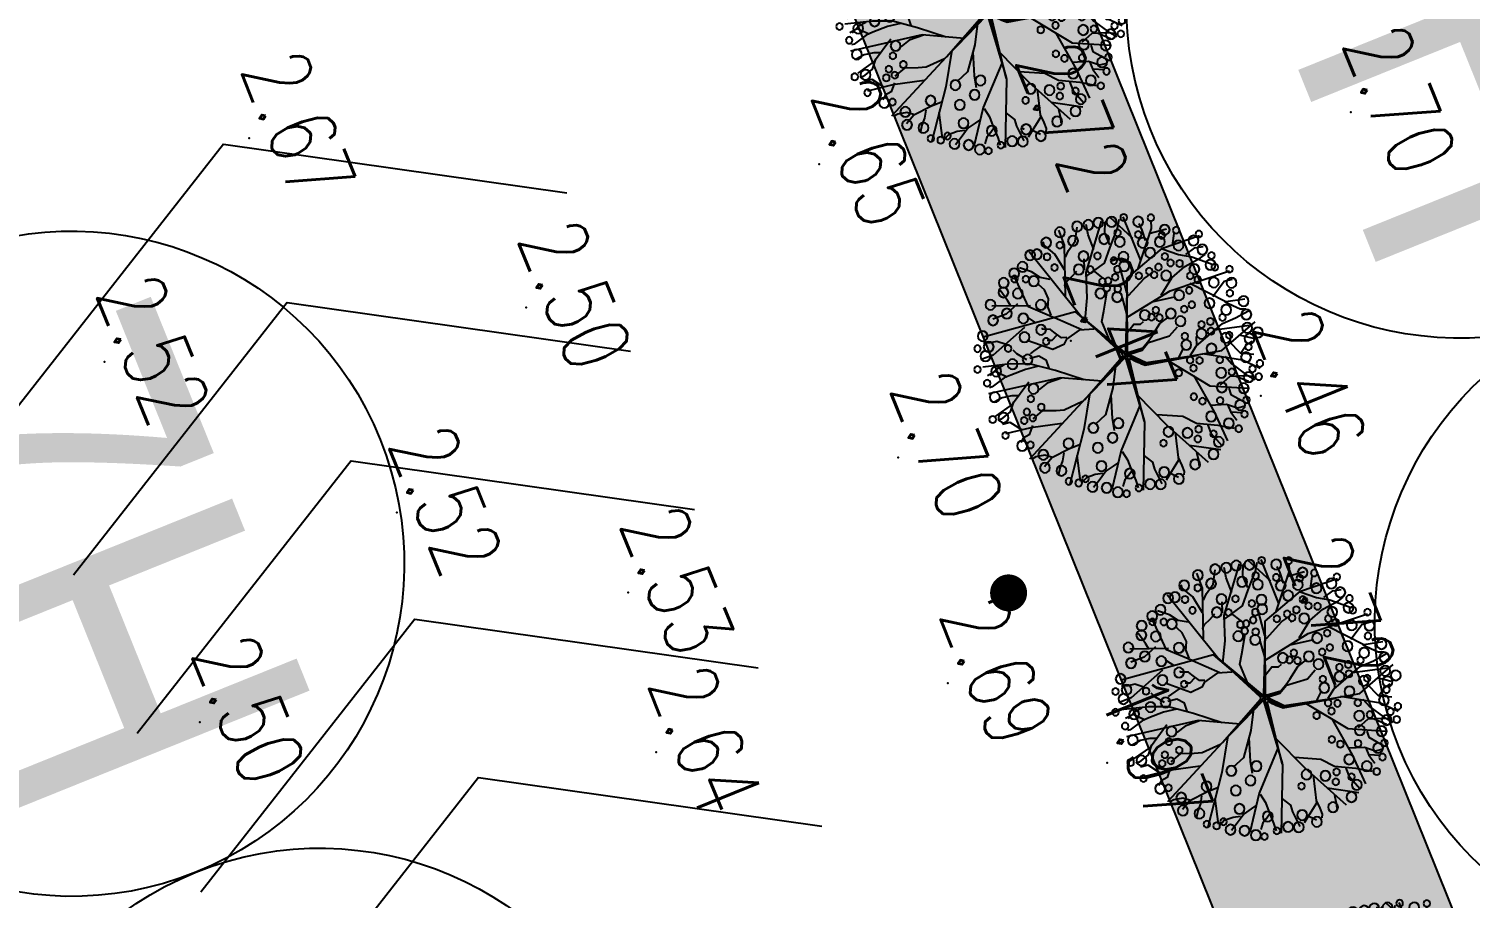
# Model space of a CAD drawing. Header units: millimetres. Extents: x 405522 to 410309, y 2303080 to 2310223.
# Drawn here: x 407023.79 to 407062.78, y 2306485.27 to 2306508.8 of the extents above; entities that cross this region are included whole.
import ezdxf
from ezdxf.enums import TextEntityAlignment as Align
from ezdxf.xclip import XClip

# ---------------------------------------------------------------- set-up
doc = ezdxf.new("R2010")
doc.units = ezdxf.units.MM
doc.header["$LTSCALE"] = 10
doc.header["$MEASUREMENT"] = 0
doc.header["$XCLIPFRAME"] = 0
doc.layers.get('0').update_dxf_attribs({"linetype": 'CONTINUOUS'})
doc.layers.get('Defpoints').update_dxf_attribs({"linetype": 'CONTINUOUS'})
for name, color, linetype in [('caodo', 7, 'CONTINUOUS'), ('Cay', 86, 'CONTINUOUS'), ('CAYCO', 86, 'CONTINUOUS'), ('co', 84, 'CONTINUOUS'), ('DIM', 4, 'CONTINUOUS'), ('Line', 136, 'CONTINUOUS'), ('Other', 9, 'CONTINUOUS'), ('piping', 1, 'CONTINUOUS')]:
    doc.layers.add(name, color=color, linetype=linetype)
doc.styles.add('1', font='VHAVAN_2.TTF')
doc.styles.add('Dien', font='simplex.shx', dxfattribs={"width": 0.75})
doc.styles.add('txt', font='romans.shx', dxfattribs={"height": 0.2})
doc.dimstyles.new('D6.7', dxfattribs={"dimscale": 6.7, "dimtxt": 1.5, "dimasz": 2, "dimexe": 1.5, "dimexo": 0.5, "dimgap": 1, "dimtad": 1, "dimdec": 0, "dimdsep": 46, "dimtxsty": 'Dien', "dimcen": 1, "dimclrd": 256, "dimclre": 256, "dimclrt": 7, "dimaunit": 1, "dimadec": 3, "dimazin": 0, "dimtfac": 1, "dimtdec": 0, "dimtmove": 1, "dimatfit": 0, "dimfxl": 1, "dimtolj": 1, "dimtzin": 0, "dimlwe": -1, "dimarcsym": 0})
pattern_1 = [(21.91894370438083, (407717.7514153625, 2306586.616748105), (0.3920329744667653, 0.91995116522732), [0.1874999999999999, -1.226713563]), (336.9189437043809, (407717.7514153625, 2306586.616748105), (0.3920329745701908, 0.9199511654700196), [0.1874999999999999, -0.8124999999999997]), (66.91894370438082, (407717.7514153625, 2306586.616748105), (-0.9199511654700196, 0.3920329745701908), [0.1874999999999999, -0.8124999999999997])]

# ---------------------------------------------------------------- blocks, each defined once
blk = doc.blocks.new('*D26')
at = {"layer": 'Defpoints', "color": 0, "linetype": 'Continuous'}
for p in [(406742.6619138751, 2306987.542138263), (407088.9799926709, 2306054.36399705), (407050.0361064873, 2306039.911268014)]:
    blk.add_point(p, dxfattribs=at)
at = {"layer": 'DIM'}
for p, q in [((406739.5212196925, 2306986.376574), (406694.2959683287, 2306969.592725042)), ((407085.8392984883, 2306053.198432786), (407040.6140239395, 2306036.414575225))]:
    blk.add_line(p, q, dxfattribs=at)
at = {"layer": 'DIM', "linetype": 'Continuous', "lineweight": -2}
blk.add_line((406708.380307929, 2306960.526641102), (407045.3738494347, 2306052.474044744), dxfattribs=at)
at = {"layer": 'DIM', "linetype": 'Continuous'}
for points in [[(406710.4741040507, 2306961.303683944), (406706.2865118071, 2306959.74959826), (406703.7180508765, 2306973.089417832)], [(407047.4676455563, 2306053.251087586), (407043.2800533128, 2306051.697001902), (407050.0361064873, 2306039.911268014)]]:
    blk.add_solid(points, dxfattribs=at)
at = {"layer": 'DIM', "color": 7, "linetype": 'Continuous', "insert": (406887.8695083207, 2306510.579817844), "char_height": 10.05, "attachment_point": 5, "rotation": 290.3607342621674, "style": 'Dien'}
blk.add_mtext('\\A1;995', dxfattribs=at)
blk = doc.blocks.new('43')
at = {"layer": 'CAYCO', "color": 98}
for points in [[(-0.6724334561731666, 4.447537088533863), (-0.5196174655575305, 5.237299990141764), (-0.6950229774229228, 5.570834929356351)], [(1.160885003046133, 1.159845960559323), (0.7476918237516657, 3.26848663110286), (-0.3502576558385044, 5.712421581381932)], [(-0.05448034917935729, -0.04004506464116275), (2.399344519712031, 2.264940679538995), (2.316983023541979, 4.253332513850182), (1.639737725257874, 5.795530602568761)], [(1.437384042539634, 4.804750376613811), (1.381260629976168, 5.292767494684085), (1.183440912980586, 5.589486030628905)], [(0.04039989388547838, -0.01693045091815293), (-0.8572124504717067, 0.3669312722049654), (-2.639918230241165, 3.146160501986742), (-2.699185398290865, 5.039755364879966)], [(-1.870732724200934, 2.023429486667737), (-1.757097802357748, 2.458735290681943), (-1.806966004194692, 3.951654555974528), (-2.010433222865686, 4.529198053525761), (-2.161860955995508, 5.150774521986023)], [(-1.19613087864127, 4.664866386679932), (-1.859962431248277, 4.94212259654887), (-2.028938816394657, 5.120445805601776)], [(0.4152577759232372, 4.103467588080093), (-1.209192508365959, 4.699786217650399), (-1.678589670453221, 5.388814887963235)], [(2.299035311909392, 4.230775630800053), (1.650408451096155, 4.574447042774409), (1.186743053840473, 4.931823378428817), (0.3243099970277399, 5.380185560556129), (0.2882557513657957, 5.528180053224787)], [(0.8779816064052284, 2.849846046650782), (1.112463441560976, 3.690859459107742), (1.087528720963746, 4.437318940414116), (0.9072574934689328, 5.177291403990239), (0.879195949761197, 5.421299294801429)], [(2.10199721949175, 4.653107398422435), (2.4446417898871, 5.050137332407758)], [(3.171806268859655, 4.255265205865726), (2.813783090328798, 4.951933946227655)], [(-3.273022195324302, 3.657206712290645), (-3.181801640777849, 4.055696781491861), (-3.231495926622301, 4.388502169633284)], [(-2.641337516251951, 4.156008847756311), (-3.164253150811419, 4.498950709123164)], [(-1.765264418907464, 3.522835770156235), (-2.578959053731523, 4.672894546063617), (-2.63021675136406, 4.754474138608202)], [(-0.1303663500584662, 4.338194663869217), (-0.6554501198697835, 4.138625136809424)], [(2.355659283464774, 2.856835127342492), (3.265791605226696, 4.48448015190661), (3.536420732969418, 4.713473778218031)], [(-2.170521068270318, 2.457131831673905), (-3.537530574249104, 3.530022224644199), (-4.317168510984629, 3.84220225433819)], [(-2.548378232866526, 3.645610468927771), (-3.243397076847032, 3.664423948852345), (-3.684648269787431, 4.058616686612368)], [(2.557150486623868, 3.217174108838663), (4.460633671376854, 3.930459222057834)], [(3.058951894403435, 3.94557166355662), (3.481697332113981, 4.142627346329391), (3.770739005412906, 4.244398513343185)], [(3.654325251933187, 0.9864126958418638), (3.534867673646659, 1.992045428371057), (3.879075656295754, 2.640301157720387), (4.253691620309837, 3.421387657523155), (4.492255980730988, 3.730351347709075)], [(-2.914218632271513, 3.086150901159272), (-3.350604111212306, 3.073906113859266), (-4.074466448044404, 3.21111558820121), (-4.517280890606344, 3.354081862838939)], [(-3.862224903190508, 2.855198720470071), (-4.39313307730481, 3.102126516401768)], [(-3.681953839026392, 2.115226925350726), (-3.69324851850979, 2.676875511649996), (-4.133716685231775, 3.196681114612147), (-4.332319428445771, 3.367786785122007)], [(0.9219843805767596, 2.373447459889576), (0.4287625681608915, 3.220551430946216)], [(1.814030002453364, 1.802627196535468), (1.896216380293481, 2.789911438943818), (1.847678057732992, 3.136331296293065)], [(2.300514322938398, -0.2840683485846967), (2.940974567085505, 0.436360718915239), (3.773607350653037, 1.140894874697551), (4.954357967013493, 3.12174921692349)], [(3.485781259369105, 3.610577257350087), (4.830991777358577, 3.499317795038223)], [(3.960741336573847, 2.69155233562924), (4.479573043761775, 2.880660562543198), (4.80701399827376, 3.211276264628395), (4.822217451874167, 3.277691164752468)], [(-1.364393639960326, 1.157624162035063), (-3.406477490905672, 1.754338946426287), (-4.583725118311122, 2.873458203161135)], [(-1.763979013543576, 2.507235570577905), (-1.466696923598647, 2.758781804004684)], [(4.27471649099607, 2.046863719588146), (4.904837757814676, 2.294440060155466), (5.283536411006935, 2.543476168764755)], [(-4.832340268534608, 1.648726220009848), (-5.191275026649237, 1.998372072353959)], [(-4.028807198628783, 1.197970385896042), (-4.468194476794451, 1.735550033394247), (-4.903016543481499, 1.974531041458249), (-5.071211140952073, 2.278466814430431)], [(-4.03589292592369, 2.279844909673557), (-4.288097327575088, 2.155692114727572), (-4.664450781419873, 2.283494364935905), (-5.003968365956098, 2.388915353920311)], [(-1.634842166560702, 1.535609393380582), (-1.462924434687011, 2.007385730044916)], [(-0.2260088345501572, 1.030320268357173), (-0.6537412998732179, 1.920203841058537), (-0.5998437448870391, 2.434877473395318)], [(0.0189416102366522, 0.04208512348122895), (-0.2894573170924559, 0.7192684607580304), (-0.1587337260134518, 1.360131846740842), (0.01407705433666706, 1.975423483876511), (-0.03356711007654667, 2.465359640540555)], [(1.952594236121513, 1.84528846736066), (2.839480579947121, 2.303218219196424)], [(4.859402716159821, 0.9350811154581606), (4.979466601624154, 1.215175857767463), (5.078679857775569, 1.70967932487838), (5.466152836685069, 2.180342064471915)], [(-2.626703578047454, 1.526482180459425), (-4.357790561160073, 1.120889838784933), (-5.663028248818591, 0.7024861739482731)], [(-2.769262657500803, -0.7561058525461704), (-3.576744011719711, 0.008677978767082095), (-4.196527541149408, 0.2339540638495237), (-4.880427021766081, 0.8512332008685917), (-5.454600192606449, 1.275753986323252)], [(-4.505030509550124, 1.757931962609291), (-4.853322256822139, 1.641725653549656), (-5.282496821135283, 1.599881700472906)], [(0.6739000349771231, 0.6441547013819218), (0.75383913773112, 1.150275049265474), (0.5607788553461432, 1.354013879550621), (0.5534346741624177, 1.531346687814221)], [(0.8974602132802829, -0.1058573757763952), (1.768987538525835, 0.2176580464001745), (2.041554110590369, 0.5706558704841882), (2.564605112420395, 1.257983296643943)], [(1.282140382099897, 1.215501641156152), (1.913787070661783, 1.540333694545552)], [(3.628197276033461, 1.420628881081939), (3.104900712147355, 1.508090953575447)], [(3.631298903841525, -0.1972700408659875), (5.258848940371536, 1.254382008919492), (5.899921236559749, 1.510982476640493)], [(3.905430326121859, 1.165747617837042), (4.262168390792795, 1.467602698598057)], [(3.97784392349422, 0.07086336542852223), (4.057330971816555, 0.2688929005526006), (4.059239808935672, 0.5756399412639439), (4.08526417450048, 0.8882627075072378)], [(4.487133189220913, 0.5308332766871899), (5.264598262030631, 0.6888832366093993), (5.848327545681968, 0.6116016439627856), (5.989243625663221, 0.677286627702415)], [(-4.463070539408363, -0.6522827155422419), (-4.679687755764462, -0.6315332774538547), (-5.739969108835794, 0.2309727391693741)], [(-4.556895917281508, 0.5537844460923225), (-4.927600629627705, 0.400762036209926), (-5.645035079447553, 0.3827594800386578)], [(-0.006316312705166638, 0.003837934695184231), (-2.644367439090274, -1.373949806438759), (-4.764857206027955, -3.396883882116526)], [(-0.006316312705166638, 0.003837934695184231), (2.833127376041375, -0.3407977672759444), (4.728799819131382, -3.996311329538003)], [(-1.575078567489982, -0.8121827554423362), (-3.398406559834257, -0.7542652783449739), (-5.765420723473653, -0.5275325481779873)], [(-5.118817304493859, -0.6178450339939445), (-5.423062430578284, -0.786031101597473), (-5.608806919539347, -0.9253488900139928)], [(0.0113975468557328, -0.002600761130452156), (-0.4650603431509808, -6.08401388139464)], [(1.742068523773924, -0.2569009170401841), (2.152904605492949, -0.765830168267712), (2.241741636069492, -1.424853685544804), (2.155782769201323, -1.660741854226217), (2.313209882006049, -2.159757798071951), (3.340645574266091, -2.697593761375174)], [(2.560928295250051, -0.2998472226317972), (6.079667463200167, -0.05199327389709651)], [(4.60094202705659, -0.1939747966825962), (4.9468885747483, -0.4546068471390754), (5.38249226543121, -0.5679746232926846), (5.85415020189248, -0.8293368928134441)], [(-3.866304788389243, -0.709446009946987), (-4.847218702314422, -1.408492048503831), (-5.113774240482599, -2.377235135762021)], [(-4.463070539408363, -0.6522827155422419), (-4.679687755764462, -0.6315332774538547)], [(-1.993443085579202, -1.031976619968191), (-2.867238810984418, -2.934588305419311), (-3.823559788055718, -4.372639388078824)], [(-0.03571058122906834, -0.6516785977873951), (-0.6404377768049017, -1.37240967922844), (-1.288900788407773, -2.390176088782027), (-1.284234141930938, -2.998055863194168)], [(2.08909610460978, -0.6700299258809537), (3.257166500203311, -1.177477065939456)], [(3.271083291852847, -1.185328580904752), (4.364299783017486, -1.674963131779805), (5.764418943785131, -1.233444553334266)], [(3.446182967512868, -1.207217530580238), (3.959104036795907, -1.005689795361832)], [(3.753808495122939, -1.106750901089981), (4.03859125287272, -0.8076609487179667), (4.442676842445508, -0.6836941023357213), (4.755534936673939, -0.7095704691018909)], [(-4.753584614838473, -1.344112574821338), (-5.101876524975523, -1.460318215424195), (-5.361291677458212, -1.554872512351722), (-5.45816081087105, -1.672538590384647)], [(-0.808206677203998, -1.635723929619417), (-1.600872851675376, -2.287055640481412), (-2.033545178361237, -2.571585485246032)], [(-0.1313929375028238, -1.517264884430915), (1.207632031757385, -2.745254986686632), (2.777481929282658, -5.475917437113822)], [(2.283430183306336, -1.362868257332593), (2.426847601309419, -1.532117324182764), (2.829660431481898, -1.612649526214227), (3.016074121464044, -1.643806143663824), (3.255314753623679, -1.891805361723527), (3.297675114590675, -1.855961593100801)], [(2.654984803404659, -1.629680540645495), (2.623091961140744, -1.918208991643041), (2.760638350155205, -2.063364365138113)], [(4.341205455595627, -1.580166160129011), (5.4466660983162, -2.817197965458035)], [(-4.920823510969058, -2.074678115313873), (-5.370849030092359, -1.902112007606775)], [(-3.687684339936823, -2.370018254499882), (-4.145702398149297, -2.293466212926432), (-4.427533156936988, -2.424836545716971), (-5.101701208157465, -2.620432458817959)], [(-0.1905830723699182, -2.322914462303743), (-1.118202777230181, -3.512717809528112), (-2.43345611600671, -5.540326088434085)], [(0.4407311799004674, -2.054080777568743), (1.568226890871301, -2.688713624374941), (2.496338071650825, -3.277853364357725), (3.091362196952105, -3.916784211527556), (3.795330683933571, -4.87408530479297)], [(2.770468852017075, -2.418298727599904), (2.816153112100437, -2.815545683261007), (2.833126294659451, -2.990075689507648)], [(3.64973947359249, -1.905802524648607), (4.07149303983897, -2.0180023831781)], [(3.838698638486676, -2.405546461930498), (3.874871479230933, -4.20434435387142), (4.063110925722867, -4.674288962734863)], [(4.77495928038843, -1.938849106198177), (4.778261420782655, -2.596511758165434), (5.011353758396581, -3.166838018922135)], [(4.935943127027713, -2.2131863811519), (5.172945314203389, -2.155448185047135), (5.661370115820318, -2.099169758846983), (5.742252932512201, -2.173532114131376)], [(-2.92212041770108, -2.936046515358612), (-3.344084229902364, -3.00748896622099), (-3.714790344703943, -3.160511009395123), (-4.233622051891871, -3.349619236541912), (-4.545077929040417, -3.488206806126982)], [(-0.2011147970333695, -2.73418759345077), (0.07254511793144047, -3.563131744973361), (0.2820811355486512, -3.834505280712619), (0.6764400381362066, -4.275799449533224), (0.6984769129194319, -4.807799005648121)], [(1.155401638359763, -2.709665754577145), (1.410444684326649, -3.31112551339902), (1.449850175529718, -3.767243784852326)], [(1.82753287977539, -2.815445286687464), (2.149530655937269, -2.665351331466809), (2.50358974118717, -2.794042840600014), (2.695755698019639, -3.141297282418236)], [(-3.810876451432705, -3.152564221527427), (-3.871690262807533, -3.418223823187873), (-3.902878794004209, -3.676666855579242), (-4.059779951465316, -3.934379970654845)], [(-3.161467804107815, -3.37062307074666), (-3.126195345656015, -3.644230126868933), (-3.06929030851461, -4.006634012563154), (-3.168503563851118, -4.501137479906902), (-3.230100239394233, -4.892410614527762)], [(2.201650461298414, -3.098800604930148), (2.479571207077242, -3.595494060311466), (2.727085210382938, -4.225017984164879), (2.828818819369189, -4.513789733406156), (2.89137119683437, -5.157017911784351), (2.949839646462351, -5.268196001881734)], [(2.747762087499723, -3.27931350027211), (3.220201648306102, -3.415062537416816), (3.441999143455178, -3.423739543650299)], [(3.833556051249616, -3.485126893036067), (4.194706215057522, -3.679344711592421), (4.355689898715355, -3.953681318555027), (4.53187719755806, -4.161603693151847)], [(-3.055650429334491, -4.191444239811972), (-2.865041464334354, -4.458564278436825), (-2.712048917775974, -4.82891531731002), (-2.736027935286984, -5.116957149235532)], [(-1.479866851121187, -4.089753776555881), (-1.305242963833734, -4.548901946982369), (-1.080924952868372, -5.340854837559164), (-1.150514329550788, -5.828141370089725)], [(-0.2923763487488031, -4.014491117559373), (0.4822536809369922, -5.131273122271523), (1.020932269282639, -6.104691677726805)], [(1.98226099065505, -3.862037955550477), (1.761893945047632, -5.020374320680276), (1.874860608717427, -5.896658653160557)], [(3.245135129662231, -4.161522321170196), (3.331665286095813, -4.516708969837055), (3.299694968154654, -4.9007645661477)], [(-1.733021820196882, -4.485327874077484), (-2.639940589317121, -5.124903634889051)], [(-1.26997050549835, -4.822509003337473), (-1.486121900263242, -5.094656592933461), (-1.635810904786922, -5.381968571571633), (-1.799922976992093, -5.610082521568984)], [(1.798366319620982, -4.921605353010818), (1.581433137180284, -5.319365506060421), (1.607931269565597, -5.814599191769958), (1.673610633006319, -5.955376447876915)], [(1.837547388859093, -4.567148254951462), (2.050571959698573, -4.797452257014811), (2.262813342385925, -5.153368456056342), (2.356554412050173, -5.538154271198437)], [(2.770350369391963, -4.402611643308774), (3.2940476287622, -4.619940272299573), (3.380577785195783, -4.975126920966431)], [(-1.051299834041856, -5.333637600531802), (-0.7934480928815901, -5.490309099201113), (-0.5884174627717584, -5.816626801388338), (-0.537941551534459, -6.023818957619369)], [(0.5036317131016403, -5.017538046231493), (0.3091141369659454, -5.378482162719592), (0.3812224646098912, -5.674470480531454), (0.3059859110508114, -5.880933387670666)], [(0.6782554376404732, -5.476685549132526), (1.246781267924234, -5.620382042136043), (1.414977268665098, -5.924318180652335)]]:
    blk.add_lwpolyline(points, dxfattribs=at)
for points in [[(-2.608305806992576, -1.349720096448436), (-0.2450824787374586, -0.03956551826559007, 0.6397306744920996), (-0.2506863888120279, 0.03637737454846501, -0.02814866807049381), (-0.8719359856331721, 0.3102242460008711), (-2.096549907233566, 2.266709616640583)], [(-2.096549907233566, 2.266709616640583), (-0.8288466013036668, 0.3980304705910385), (-0.101318001979962, 0.1114200169686228, 1.16279032008003), (-0.08882375108078122, 0.1660030784551054), (-0.3077001394703984, 0.6409533640835434), (-0.241298608481884, 1.056556115159765)], [(-0.2264276624191552, 1.034372901776806), (-0.2700639264658093, 0.7288086412008852), (-0.0005383242387324572, 0.1677370690740645, 0.553589737595184), (0.09108058200217783, 0.1574530166108161), (1.955903258291073, 1.860962726874277), (0.1433253970462829, 0.09218468167819083, 0.6269387266753438), (0.1641315676970407, 0.02989211375825107), (2.606764882802963, -0.2957009566016495)], [(-0.190744477789849, -2.538846815470606), (-0.05126762774307281, -0.1469655202236027, 0.7825138911028889), (-0.1210250912699848, -0.1253053320106119), (-2.586922195507213, -1.331625839462504)], [(-0.1938193819951266, -2.621948557207361), (0.06718440586701035, -0.1567620649002492, -0.4633955931716063), (0.1556846898747608, -0.09654803853482008), (2.813290741061792, -0.3123806363437325)]]:
    blk.add_lwpolyline(points, format="xyb", dxfattribs=at)
for centre, radius in [((-0.7855348121374846, 5.431277593364939), 0.2154209902109817), ((-0.3002060856670141, 5.762411681003869), 0.1435183978680499), ((0.6618478149175644, 5.588409626157954), 0.1435183978680499), ((1.116197944735177, 5.479037944227457), 0.2154209902109817), ((1.655880038160831, 5.453736641677096), 0.2154209902109817), ((1.704661691328511, 5.816935466602445), 0.1435183978680499), ((-3.119730909820646, 4.811821119161323), 0.2154209902109817), ((-2.216261943336576, 4.975252036936581), 0.2154209902109817), ((-1.715895135654137, 5.276273531606421), 0.2154209902109817), ((-1.064975921763107, 5.080050329677761), 0.1435183978680499), ((-0.2566798296757042, 4.879450736101717), 0.2154209902109817), ((0.195620683953166, 5.351331149693578), 0.1435183978680499), ((0.3964474430540577, 5.289336060872301), 0.2154209902109817), ((1.939834240823984, 4.841370522743091), 0.2154209902109817), ((2.489495384739712, 5.216905987588689), 0.1435183978680499), ((2.835415854700841, 4.863137579523027), 0.2154209902109817), ((-3.073368091252632, 4.372375150443986), 0.2154209902109817), ((-2.666304330574349, 4.614841285394505), 0.2154209902109817), ((-1.484322243952192, 4.472900440683588), 0.2154209902109817), ((-0.7935741320252419, 4.139636516338214), 0.2154209902109817), ((0.2996288109570742, 4.453701741760597), 0.1435183978680499), ((0.635965414927341, 4.33145142160356), 0.1435183978680499), ((0.7304562132339925, 4.654216744704172), 0.2154209902109817), ((1.337343313731253, 4.356362205697224), 0.1435183978680499), ((2.595840786816552, 4.356345161097124), 0.2154209902109817), ((2.742620704928413, 4.610496538691223), 0.1435183978680499), ((3.859614310786128, 4.266051015350968), 0.2154209902109817), ((-4.157825957983732, 3.980346572119743), 0.1435183978680499), ((-4.107479470665567, 3.586524775018916), 0.1435183978680499), ((-3.559045093366876, 3.716687661595643), 0.2154209902109817), ((-3.301590623566881, 4.105274929432198), 0.1435183978680499), ((-2.359691500430927, 3.650627347175032), 0.2154209902109817), ((-2.373910554219037, 3.829732090700418), 0.1435183978680499), ((-1.616558434208855, 4.140023450367153), 0.1435183978680499), ((-1.390965979080647, 3.6334645121824), 0.1435183978680499), ((0.211726154666394, 3.870769491186365), 0.1435183978680499), ((1.345149194588885, 3.576909458031878), 0.2154209902109817), ((1.615628240164369, 4.085168729070574), 0.1435183978680499), ((1.841220695292577, 3.57860979042016), 0.1435183978680499), ((1.985453556058928, 4.087402392411605), 0.1435183978680499), ((2.532017676159739, 3.738435222301632), 0.2154209902109817), ((3.065381524153054, 3.790360510116443), 0.2154209902109817), ((3.456297127529979, 3.888749423436821), 0.1435183978680499), ((-4.539705965667963, 3.555507411714643), 0.1435183978680499), ((-4.263390775769949, 3.222674606367946), 0.2154209902109817), ((-2.282239514868706, 2.881481369724497), 0.2154209902109817), ((-1.711603604489937, 3.376686154631898), 0.1435183978680499), ((-1.518863179488108, 2.995680351974443), 0.2154209902109817), ((-1.224707068991847, 3.265591811854392), 0.1435183978680499), ((-0.320076767122373, 3.537024033954367), 0.1435183978680499), ((-0.2404255935689434, 3.167280142195523), 0.1435183978680499), ((0.350988854886964, 3.415387268876657), 0.2154209902109817), ((1.720049400697462, 3.214994829846546), 0.1435183978680499), ((1.981698321178555, 3.171263948781416), 0.1435183978680499), ((3.762439372949302, 3.100096047157422), 0.2154209902109817), ((4.108807613374665, 3.288760404102504), 0.1435183978680499), ((4.630826293490827, 3.419197825249285), 0.2154209902109817), ((-4.469154471764341, 2.742652754765004), 0.2154209902109817), ((-3.605126103619114, 2.849118906771764), 0.1435183978680499), ((-3.330151178990491, 2.482767981709912), 0.2154209902109817), ((-2.876902245217934, 2.81203870754689), 0.1435183978680499), ((-1.115729623939842, 2.39881726144813), 0.1435183978680499), ((-0.5152501238044351, 2.702811968047172), 0.2154209902109817), ((0.008046439499594271, 2.615349895786494), 0.2154209902109817), ((2.130742243723944, 2.704771939665079), 0.1435183978680499), ((2.863248587120324, 2.522791531635448), 0.2154209902109817), ((3.176121938973665, 2.77231540507637), 0.2154209902109817), ((3.338543380377814, 2.360927030676976), 0.1435183978680499), ((4.308249669149518, 2.682145116617903), 0.2154209902109817), ((-3.805802300805226, 2.080294208833948), 0.2154209902109817), ((-2.376284650992602, 1.744246534537524), 0.1435183978680499), ((-2.309103599982336, 2.159136132802814), 0.1435183978680499), ((-2.018575418042019, 1.870195804862306), 0.1435183978680499), ((-1.430917921359651, 2.193141846684739), 0.2154209902109817), ((0.2070212644757703, 2.140760384267196), 0.1435183978680499), ((0.4614391876384616, 1.905287334462628), 0.1435183978680499), ((0.5567624650429934, 2.244750322308391), 0.1435183978680499), ((0.7208312575239688, 1.750087102875113), 0.2154209902109817), ((2.78198885335587, 1.919057854451239), 0.1435183978680499), ((2.964443071978167, 2.218741905409843), 0.1435183978680499), ((3.968220316572115, 1.978333939798176), 0.1435183978680499), ((5.155945313395932, 1.64835461624898), 0.2154209902109817), ((5.488862958154641, 2.195179273607209), 0.2154209902109817), ((-5.145905195968226, 1.2522767346818), 0.2154209902109817), ((-4.170309395296499, 1.636694764718413), 0.1435183978680499), ((-2.086692742072046, 1.14133110572584), 0.1435183978680499), ((2.095873626647517, 1.404407428577542), 0.2154209902109817), ((2.334906992036849, 1.656998559134081), 0.1435183978680499), ((2.679989965632558, 1.335208253702149), 0.1435183978680499), ((2.86749182920903, 1.595834208652377), 0.1435183978680499), ((3.013451062492095, 1.388404911849648), 0.1435183978680499), ((3.735628589522094, 1.360152705805376), 0.1435183978680499), ((4.360976335476153, 1.526335164438933), 0.2154209902109817), ((5.407483493094333, 1.103836775524542), 0.1435183978680499), ((-4.413072615396231, 0.8934411269146949), 0.2154209902109817), ((-3.676372776390053, 1.060337853617966), 0.1435183978680499), ((-3.285936471656896, 0.9257439812645316), 0.1435183978680499), ((2.701554644037969, 0.9787703247275203), 0.2154209902109817), ((4.080790236126631, 0.9986535357311368), 0.2154209902109817), ((-5.43852335982956, 0.3928507927339524), 0.2154209902109817), ((-5.030988679267466, 0.4597549894824624), 0.1435183978680499), ((2.328306436538696e-10, -1.396983861923218e-09), 0.06378724803568858), ((5.408898553345352, 0.3639990093652159), 0.1435183978680499), ((5.020922651980072, -0.7631477697286755), 0.2154209902109817), ((5.800340511952527, -0.702373712323606), 0.2154209902109817), ((-5.455692790681496, -1.008488765684888), 0.2154209902109817), ((-3.655323719023727, -0.8923054109327495), 0.2154209902109817), ((5.322409680578858, -0.958771318430081), 0.1435183978680499), ((5.093315851176158, -1.626933357445523), 0.2154209902109817), ((5.555369233246893, -2.051735877292231), 0.2154209902109817), ((5.84441281738691, -1.766372447134927), 0.2154209902109817), ((-4.804152429336682, -2.211092315847054), 0.2154209902109817), ((-1.931581329554319, -2.227770771598443), 0.2154209902109817), ((3.523625179193914, -2.690004726639017), 0.2154209902109817), ((4.152038042317145, -2.178666812367737), 0.2154209902109817), ((4.78332890290767, -2.562239895574749), 0.2154209902109817), ((-4.771571184275672, -3.002402859041467), 0.2154209902109817), ((4.97322042286396, -3.192638814682141), 0.2154209902109817), ((-2.100619621342048, -3.594458483159542), 0.2154209902109817), ((3.017899306025356, -3.852120399242267), 0.2154209902109817), ((-3.623498589266092, -4.483368769055232), 0.2154209902109817), ((0.8236577999778092, -4.198728268500417), 0.1435183978680499), ((1.394582812907174, -4.279969063354656), 0.1435183978680499), ((-2.723894918337464, -4.88923810957931), 0.1435183978680499), ((3.266842091456056, -4.579611895605922), 0.2154209902109817), ((-1.765517340158112, -5.411520462017506), 0.2154209902109817), ((-0.0521181826479733, -5.637212567729875), 0.1435183978680499)]:
    blk.add_circle(centre, radius, dxfattribs=at)
at = {"layer": 'CAYCO', "color": 50}
for centre, radius in [((3.618445214349777, 4.777280911803246), 0.1435183978680499), ((4.413745150901377, 3.92456643935293), 0.1435183978680499), ((4.990411475184374, 2.973754997830838), 0.2154209902109817), ((-4.919533894397318, 2.493080165004358), 0.1435183978680499), ((5.212524232687429, 2.593576147453859), 0.2154209902109817), ((-5.313788982457481, 2.014178956625983), 0.1435183978680499), ((-4.895375498686917, 2.137274113949388), 0.2154209902109817), ((-5.600480577675626, 1.408341964008287), 0.1435183978680499), ((5.805500391870737, 1.484178739832714), 0.2154209902109817), ((5.876968637341633, 0.7492746263742447), 0.2154209902109817), ((-5.669895454426296, -0.1292354559991509), 0.2154209902109817), ((-4.446638285997324, 0.1325041691306978), 0.1435183978680499), ((4.853788178763352, 0.2848400550428778), 0.1435183978680499), ((5.780091011198238, 0.1166567550972104), 0.2154209902109817), ((5.94754255854059, -0.1291450974531472), 0.2154209902109817), ((-4.730827149003744, -0.1836101512890309), 0.1435183978680499), ((-4.241322948480956, -0.3364131336566061), 0.2154209902109817), ((4.064986942568794, -1.232612006599084), 0.2154209902109817), ((5.654503542580642, -1.307647966081277), 0.1435183978680499), ((5.839747447520494, -1.158492361893877), 0.2154209902109817), ((-5.443651835434139, -1.940539841307327), 0.2154209902109817), ((-3.872190736699849, -1.386578856734559), 0.1435183978680499), ((3.279162085615098, -1.949957637581974), 0.2154209902109817), ((-5.087018150836229, -2.670410893158987), 0.2154209902109817), ((2.761298931902274, -2.126359249697998), 0.1435183978680499), ((-2.214173613348976, -2.833982998272404), 0.2154209902109817), ((-1.345949350856245, -3.159835371654481), 0.2154209902109817), ((2.725976281799376, -3.242572455201298), 0.2154209902109817), ((5.542951443465427, -2.821013490203768), 0.2154209902109817), ((-4.565371811855584, -3.469714856008068), 0.1435183978680499), ((-3.847984186024405, -3.339483506511897), 0.2154209902109817), ((1.631938175763935, -3.90317042847164), 0.2154209902109817), ((3.650980841484852, -3.535462389932945), 0.1435183978680499), ((-4.388994027744047, -4.02352352743037), 0.1435183978680499), ((-4.090276653296314, -4.25829839380458), 0.2154209902109817), ((-2.787594134919345, -4.012589633697644), 0.2154209902109817), ((-1.11705560493283, -4.393754363525659), 0.2154209902109817), ((4.06359699787572, -4.473865040577948), 0.2154209902109817), ((4.262857617810369, -4.102985494071618), 0.2154209902109817), ((4.776142966700718, -3.977939517702907), 0.2154209902109817), ((-3.181753851473331, -4.896753738401458), 0.2154209902109817), ((0.7357551426393911, -4.781660519307479), 0.1435183978680499), ((1.096843184437603, -4.795786433620378), 0.1435183978680499), ((4.532413883018307, -4.508837166940793), 0.1435183978680499), ((-2.656042813905515, -5.225113859632984), 0.1435183978680499), ((-2.318060834426433, -5.48625743878074), 0.1435183978680499), ((-0.7354013933800161, -5.518809525063261), 0.2154209902109817), ((0.8961442997679114, -5.12543921591714), 0.1435183978680499), ((1.591958601260558, -5.694750381400809), 0.2154209902109817), ((2.493015998741612, -5.377147890627384), 0.2154209902109817), ((3.163091036491096, -5.210458208341151), 0.1435183978680499), ((3.877539615612477, -5.114014938939363), 0.1435183978680499), ((-1.193683731253259, -5.845402702922001), 0.2154209902109817), ((0.162636244436726, -5.924728020094335), 0.2154209902109817), ((0.9712448708014563, -6.152497760718688), 0.1435183978680499), ((1.850194732192904, -6.093588010640815), 0.1435183978680499)]:
    blk.add_circle(centre, radius, dxfattribs=at)
blk = doc.blocks.new('kh_truc_thep')
at = {"color": 6}
blk.add_circle((0, -3), 3.000000000001425, dxfattribs=at)
at = {"color": 7, "style": '1', "width": 0.8}
blk.add_attdef('KH_TRUC', text='', height=3.000000000001425, dxfattribs=at).set_placement((0, -3), align=Align.MIDDLE)
blk = doc.blocks.new('20')
at = {"layer": 'caodo', "color": 8, "linetype": 'Continuous'}
for p in [(-548.0099999999511, -801.9499999997206, 0.3800000000000003), (-556.859999999986, -802.3999999999069, 0.4000000000000004), (-577.8099999999977, -802.6499999999069, 0.3500000000000001), (-562.3899999999558, -803.3599999998696, 0.3300000000000001), (-570.320000000007, -807.2299999999814, 0.1800000000000002), (-555.5799999999581, -808.1399999996647, 0.1500000000000004), (-581.7299999999814, -808.6999999997206, 0.2000000000000002), (-550.4400000000023, -809.6199999996461, 0.1400000000000001), (-560.25, -811.2900000000373, 0.3800000000000003), (-573.820000000007, -812.7799999997951, 0.2000000000000002), (-567.5599999999977, -814.9499999997206, 0.2100000000000004), (-549.6199999999953, -815.7299999999814, 0.4000000000000004), (-558.9099999999744, -817.3999999999069, 0.3700000000000001), (-579.1499999999651, -818.4499999997206, 0.1800000000000002), (-566.7999999999884, -819.2700000000186, 0.3200000000000003), (-554.5999999999767, -819.5499999998137, -0.3499999999999999)]:
    blk.add_point(p, dxfattribs=at)
at = {"layer": 'caodo', "color": 8, "linetype": 'Continuous', "style": 'txt', "width": 0.75}
for s, p in [('2.70', (-547.5099999999511, -801.9499999997206, 0.3800000000000003)), ('2.67', (-577.3099999999977, -802.6499999999069, 0.3500000000000001)), ('2.72', (-556.359999999986, -802.3999999999069, 0.4000000000000004)), ('2.65', (-561.8899999999558, -803.3599999998696, 0.3300000000000001)), ('2.50', (-569.820000000007, -807.2299999999814, 0.1800000000000002)), ('2.47', (-555.0799999999581, -808.1399999996647, 0.1500000000000004)), ('2.52', (-581.2299999999814, -808.6999999997206, 0.2000000000000002)), ('2.46', (-549.9400000000023, -809.6199999996461, 0.1400000000000001)), ('2.70', (-559.75, -811.2900000000373, 0.3800000000000003)), ('2.52', (-573.320000000007, -812.7799999997951, 0.2000000000000002)), ('2.53', (-567.0599999999977, -814.9499999997206, 0.2100000000000004)), ('2.72', (-549.1199999999953, -815.7299999999814, 0.4000000000000004)), ('2.69', (-558.4099999999744, -817.3999999999069, 0.3700000000000001)), ('2.50', (-578.6499999999651, -818.4499999997206, 0.1800000000000002)), ('2.64', (-566.2999999999884, -819.2700000000186, 0.3200000000000003)), ('1.97', (-554.0999999999767, -819.5499999998137, -0.3499999999999999))]:
    blk.add_text(s, height=1.8, rotation=292, dxfattribs=at).set_placement(p, align=Align.CENTER)

msp = doc.modelspace()

# ---------------------------------------------------------------- hatches: boundary and pattern name
at = {"layer": 'co', "linetype": 'Continuous'}
h = msp.add_hatch(dxfattribs=at)
h.set_pattern_fill('GRASS', color=86, scale=0.9999999999999998, angle=-9.651807925231505e-08, style=0)
h.set_pattern_definition(pattern_1)
h.paths.add_polyline_path([(406917.6333430362, 2306688.493953463), (406912.0339250224, 2306702.409646687), (406906.4676477322, 2306700.169879482), (406912.0670657465, 2306686.254186257)])
h.paths.add_polyline_path([(406935.6886664242, 2306643.622800658), (406930.0892484099, 2306657.538493881), (406924.5229711197, 2306655.298726676), (406930.1223891344, 2306641.383033452)])
h.paths.add_polyline_path([(406944.6790632181, 2306621.279835114), (406939.0796452038, 2306635.195528339), (406933.5133679141, 2306632.955761132), (406939.1127859279, 2306619.040067908)])
h.paths.add_polyline_path([(406962.7837190204, 2306576.286081218), (406957.1843010065, 2306590.201774443), (406951.6180237163, 2306587.962007237), (406957.2174417306, 2306574.046314013)])
h.paths.add_polyline_path([(406972.2063333485, 2306552.868967148), (406966.6069153342, 2306566.784660372), (406961.0406380449, 2306564.544893166), (406966.6400560582, 2306550.629199943)])
h.paths.add_polyline_path([(406980.1553520378, 2306525.077488695), (406981.6484616179, 2306521.366807547, 0.4142135622324934), (406983.5999727407, 2306520.535180026), (406984.9915420375, 2306521.095121816), (406974.4461005539, 2306547.302689859), (406968.8798232637, 2306545.062922654), (406970.1862250249, 2306541.816248429, -0.4142135623716824), (406966.8597149415, 2306534.010203934), (406949.6131087518, 2306527.070488045), (406952.8795044836, 2306518.952829954, 0.4142135623209342), (406954.8310156073, 2306518.121202433), (406976.25232979, 2306526.740743738, -0.4142135623630764)])
h.paths.add_polyline_path([(406996.6568671232, 2306492.104415131), (406986.11142564, 2306518.311983171), (406984.719856345, 2306517.75204138, 0.414213562400875), (406983.8882288238, 2306515.800530257), (406985.3813384035, 2306512.089849109, -0.4142135623711284), (406983.7180833616, 2306508.186826861), (406962.2967691803, 2306499.567285558, 0.4142135623978551), (406961.4651416586, 2306497.615774434), (406964.7315373909, 2306489.498116342), (406981.9781435788, 2306496.437832232, -0.4142135623648241), (406989.784188074, 2306493.111322146), (406991.0905898339, 2306489.864647925)])
h.paths.add_polyline_path([(407008.4344387566, 2306462.834752931), (406998.8966343286, 2306486.538137841), (406993.3303570393, 2306484.298370636), (407002.8681614673, 2306460.594985726)])
h.paths.add_polyline_path([(407042.0124111943, 2306379.386658439), (407032.3252889439, 2306403.461128522), (407026.7590116551, 2306401.221361316), (407036.4461339046, 2306377.146891235)])
h = msp.add_hatch(dxfattribs=at)
h.set_pattern_fill('GRASS', color=86, scale=0.9999999999999998, angle=-9.651807925231505e-08, style=0)
h.set_pattern_definition(pattern_1)
h.paths.add_polyline_path([(406991.331450636, 2306553.558455923), (406958.5625221496, 2306634.995911557), (406952.9962448682, 2306632.756144355), (406985.7651733593, 2306551.318688721)])
h.paths.add_polyline_path([(407005.1982213221, 2306528.686956629, -0.3716739354121508), (407012.1533063664, 2306545.007876138), (407009.6503038136, 2306551.228346818), (407000.2573787374, 2306547.448807194, -0.4142135625519879), (406992.4513342389, 2306550.775317278), (406986.8850569622, 2306548.535550077), (406996.3107439484, 2306525.110799831)])
h.paths.add_polyline_path([(407012.0492972754, 2306502.070391023, -0.4142135606949501), (407015.3758073691, 2306509.876435487), (407024.768732483, 2306513.655975127), (407022.2657299297, 2306519.876445808, -0.3716739363526885), (407005.9448103899, 2306526.831530865), (406997.0573330167, 2306523.255374068), (407006.483020002, 2306499.830623824)])
h.paths.add_polyline_path([(407026.6077841115, 2306465.88958864), (407019.8884824942, 2306482.588420507), (407013.1691808774, 2306499.287252377), (407007.6029036054, 2306497.047485179), (407021.0415068403, 2306463.649821443)])
h.paths.add_polyline_path([(407061.1375284693, 2306380.076147236), (407054.4182268539, 2306396.774979106), (407047.6989252376, 2306413.473810975), (407042.1326479664, 2306411.234043777), (407055.5712511972, 2306377.836380038)])
h = msp.add_hatch(dxfattribs=at)
h.set_pattern_fill('GRASS', color=86, scale=0.9999999999999998, angle=-9.651807925231505e-08, style=0)
h.set_pattern_definition(pattern_1)
h.paths.add_polyline_path([(407100.7174037522, 2306389.534840019), (407039.9637181213, 2306540.520111213), (407031.076240729, 2306536.943954409, -0.3716739359181205), (407024.1211556917, 2306520.623034878), (407026.6241582455, 2306514.402564196), (407036.0170833668, 2306518.182103839, -0.414213562015007), (407043.8231278606, 2306514.855593764), (407044.9430114445, 2306512.072455181), (407044.9430114999, 2306512.072455203), (407051.6623131171, 2306495.373623335), (407058.3816147339, 2306478.674791466), (407062.207883716, 2306469.16573446), (407062.2078837435, 2306469.165734471), (407068.9271853612, 2306452.466902603), (407075.6464869771, 2306435.768070734), (407075.6464870055, 2306435.768070746), (407094.0312428609, 2306390.078211443, -0.4142135628720918), (407090.7047327808, 2306382.272166938), (407070.0634565683, 2306373.966498512, -0.4142135621142559), (407062.2574120755, 2306377.293008592), (407056.6911348104, 2306375.053241394), (407057.8110184115, 2306372.270102753, 0.4142135623996194), (407077.3261296511, 2306363.953827543), (407092.4011285509, 2306370.019728757, 0.4142135628645735)])
h = msp.add_hatch(dxfattribs=at)
h.set_pattern_fill('GRASS', color=86, scale=0.9999999999999998, angle=-9.154247039750842e-09, style=0)
h.set_pattern_definition([(21.91894380089891, (407717.7514152989, 2306586.61674795), (0.392032972917054, 0.9199511658877224), [0.1874999999999999, -1.226713562999999]), (336.9189438008989, (407717.7514152989, 2306586.61674795), (0.3920329730204795, 0.9199511661304223), [0.1875, -0.8124999999999999]), (66.91894380089893, (407717.7514152989, 2306586.61674795), (-0.9199511661304223, 0.3920329730204795), [0.1874999999999999, -0.8124999999999997])])
edge = h.paths.add_edge_path()
edge.add_line((407254.1170228908, 2306410.169202854), (407260.6047045343, 2306394.045993825))
edge.add_line((407260.6047045343, 2306394.045993825), (407285.4548879365, 2306404.045248837))
edge.add_line((407285.4548879365, 2306404.045248837), (407282.0616406134, 2306412.478158909))
edge.add_line((407282.0616406134, 2306412.478158909), (407277.9797039331, 2306410.835662958))
edge.add_line((407277.9797039331, 2306410.835662958), (407277.7893237203, 2306411.308796528))
edge.add_line((407277.7893237203, 2306411.308796528), (407273.8001583294, 2306409.703630031))
edge.add_line((407273.8001583294, 2306409.703630031), (407270.6200811035, 2306417.606769071))
edge.add_line((407270.6200811035, 2306417.606769071), (407284.0696774927, 2306425.47742779))
edge.add_line((407284.0696774927, 2306425.47742779), (407288.693920144, 2306427.33813765))
edge.add_line((407288.693920144, 2306427.33813765), (407292.7255011137, 2306417.318838529))
edge.add_line((407292.7255011137, 2306417.318838529), (407288.7363357256, 2306415.713672033))
edge.add_line((407288.7363357256, 2306415.713672033), (407288.9267159385, 2306415.240538464))
edge.add_line((407288.9267159385, 2306415.240538464), (407284.8447792606, 2306413.598042505))
edge.add_line((407284.8447792606, 2306413.598042505), (407287.6780847382, 2306406.556701861))
edge.add_line((407287.6780847382, 2306406.556701861), (407329.4904017044, 2306423.381206268))
edge.add_line((407329.4904017044, 2306423.381206268), (407321.277921924, 2306443.790889731))
edge.add_line((407321.277921924, 2306443.790889731), (407391.9696435035, 2306472.235933241))
edge.add_line((407391.9696435035, 2306472.235933241), (407400.1821232486, 2306451.826249867))
edge.add_line((407400.1821232486, 2306451.826249867), (407418.736380878, 2306459.292140589))
edge.add_line((407418.736380878, 2306459.292140589), (407415.6678998304, 2306466.917940378))
edge.add_line((407415.6678998304, 2306466.917940378), (407418.0892304467, 2306467.892239111))
edge.add_line((407418.0892304467, 2306467.892239111), (407416.6686293677, 2306471.42272188))
edge.add_arc((407416.2406032057, 2306476.504728728), 5.100000000270966, -50.976420963221415, 274.81430867917214, ccw=False)
edge.add_line((407419.4517680119, 2306472.542605485), (407420.8723690949, 2306469.012122715))
edge.add_line((407420.8723690949, 2306469.012122715), (407423.2936997163, 2306469.986421451))
edge.add_line((407423.2936997163, 2306469.986421451), (407424.0813511835, 2306468.028947273))
edge.add_line((407424.0813511835, 2306468.028947273), (407430.6679639445, 2306470.679278646))
edge.add_line((407430.6679639445, 2306470.679278646), (407427.4314589711, 2306478.72265207))
edge.add_line((407427.4314589711, 2306478.72265207), (407423.1548513077, 2306477.001824099))
edge.add_line((407423.1548513077, 2306477.001824099), (407420.4597060886, 2306483.699808384))
edge.add_line((407420.4597060886, 2306483.699808384), (407431.3322034824, 2306488.074700606))
edge.add_line((407431.3322034824, 2306488.074700606), (407434.505207047, 2306480.189141089))
edge.add_arc((407422.4449395959, 2306475.336312125), 12.99999999799835, -68.08105611815012, 21.91894389356969, ccw=False)
edge.add_line((407427.2977685576, 2306463.276044673), (407428.0443576286, 2306461.42061891))
edge.add_arc((407422.4449395933, 2306475.336312126), 15.00000000049874, 291.9189438879702, 381.9189438861541)
edge.add_line((407436.3606328095, 2306480.935730161), (407433.7342182117, 2306487.462904873))
edge.add_arc((407429.0956538063, 2306485.596432194), 5.000000000345068, 21.91894389110442, 111.6081401787035)
edge.add_line((407427.254370581, 2306490.245053074), (407425.7664817182, 2306489.655711661))
edge.add_line((407425.7664817182, 2306489.655711661), (407404.3746197062, 2306481.865124488))
edge.add_line((407404.3746197062, 2306481.865124488), (407387.1692075391, 2306476.129275814))
edge.add_line((407387.1692075391, 2306476.129275814), (407368.1393202968, 2306469.173936851))
edge.add_line((407368.1393202968, 2306469.173936851), (407354.3811752048, 2306464.324671585))
edge.add_line((407354.3811752048, 2306464.324671585), (407349.8883223158, 2306463.037029213))
edge.add_line((407349.8883223158, 2306463.037029213), (407338.1906022896, 2306456.846383967))
edge.add_line((407338.1906022896, 2306456.846383967), (407320.7539099596, 2306447.700914217))
edge.add_line((407320.7539099596, 2306447.700914217), (407305.9439592828, 2306440.590780963))
edge.add_line((407305.9439592828, 2306440.590780963), (407289.8833454648, 2306430.983138181))
edge.add_line((407289.8833454648, 2306430.983138181), (407259.7631739253, 2306413.513734311))
edge.add_line((407259.7631739253, 2306413.513734311), (407254.1170228908, 2306410.169202854))
h.paths.add_polyline_path([(407177.1105452421, 2306360.449485613), (407173.2358340801, 2306370.078931296), (407147.2762224373, 2306358.137330575), (407130.3317128211, 2306350.723753258), (407113.5068215086, 2306343.770464835), (407091.1422524607, 2306334.552587217), (407073.8310301324, 2306325.49473595), (407056.1712730328, 2306316.316248703), (407024.3960636385, 2306299.576530544), (407025.4169672449, 2306299.410790426)])

# ---------------------------------------------------------------- linework, layer by layer
at = {"layer": 'Line', "color": 7, "linetype": 'Continuous'}
for p, q in [((407029.0560961812, 2306505.679853814), (407023.2696716287, 2306498.295125934)), ((407029.0560961794, 2306505.679853813), (407038.3446704, 2306504.361027095)), ((407030.7802697801, 2306501.394931559), (407024.9938452276, 2306494.010203678)), ((407030.7802697778, 2306501.394931558), (407040.0688439984, 2306500.076104838)), ((407032.5044433786, 2306497.110009303), (407026.7180188265, 2306489.725281422)), ((407032.5044433767, 2306497.110009302), (407041.7930175973, 2306495.791182582)), ((407034.2286169775, 2306492.825087047), (407028.4421924254, 2306485.440359167)), ((407034.2286169752, 2306492.825087047), (407043.5171911963, 2306491.506260327)), ((407035.9527905764, 2306488.540164791), (407030.1663660239, 2306481.155436911)), ((407035.9527905746, 2306488.540164791), (407045.2413647952, 2306487.221338071))]:
    msp.add_line(p, q, dxfattribs=at)
at = {"layer": 'Other', "color": 152, "linetype": 'Continuous'}
msp.add_line((407094.0312428614, 2306390.078211442), (407043.8231278611, 2306514.855593764), dxfattribs=at)
at = {"layer": 'Other', "color": 152, "linetype": 'Continuous', "flags": 128}
msp.add_lwpolyline([(407056.6911348104, 2306375.053241394), (407057.8110184115, 2306372.270102753, 0.4142135623757824), (407077.3261296497, 2306363.953827543), (407092.4011285509, 2306370.019728757, 0.4142135628662662), (407100.7174037522, 2306389.534840019), (407039.5904235858, 2306541.447824094)], format="xyb", dxfattribs=at)
at = {"layer": 'piping', "const_width": 0.4999868819171013}
msp.add_lwpolyline([(407050.095649464, 2306493.686111565, -1), (407050.4918387508, 2306493.381118233, -1)], format="xyb", close=True, dxfattribs=at)

# ---------------------------------------------------------------- block references
at = {"layer": 'caodo', "linetype": 'Continuous'}
ref = msp.add_blockref('20', (407607.5599999998, 2307308.49, 2.32), dxfattribs=at)
XClip(ref).set_block_clipping_path([(-1349.6056714252336, -661.9058657553978), (-160.24326352693606, -789.0626177703962), (-158.36999999999534, -682.7400000002235), (-152.55370127764763, -565.1435954412445), (-154.45678520214278, -515.7710593813099), (-164.5656294519431, -479.7079773764126), (-169.84830490715103, -457.46881066821516), (-166.82796598720597, -442.01621566619724), (-126.78273369179806, -389.4443280850537), (-106.05188721581362, -361.8542004311457), (-63.77944376063533, -462.4105278351344), (-33.466447652434, -538.7088304474019), (-26.830958046135493, -536.6440252331086), (-14.194728780596051, -530.2900720490143), (2.873561021173373, -522.7809317391366), (21.779086004185956, -516.4300709003583), (33.49636997265043, -516.3916891841218), (41.83233972010203, -526.5245847343467), (49.38700186560163, -538.8965703272261), (57.58147363178432, -547.8425059784204), (240.7905528639676, -478.5933098080568), (312.71683337684954, -453.523366919253), (469.9752955258009, -835.1642690971494), (381.01757410995197, -875.9365015272051), (340.05356005806243, -891.0018749474548), (281.9833174137748, -920.0360526661389), (270.2997928529512, -925.8934261840768), (259.64971878379583, -926.485182072036), (238.13632499426603, -935.887616972439), (231.39031789585715, -941.3565830942243), (234.28019038640196, -952.6351198460907), (233.34951378498226, -963.7375780143775), (228.57153214595746, -974.9643217222765), (217.37020478205523, -983.9257580563426), (203.91382668475853, -988.0474594873376), (188.67127670557238, -983.9718116582371), (177.38840578240342, -980.8930276110768), (171.5204358987976, -984.3872820092365), (-73.64572811854305, -1086.5773775354028), (-160.72326044749934, -789.4035990480334), (-175.86631778383162, -787.8968891631812), (-1242.6150691517978, -731.501864743419), (-1048.6445017770166, -1275.3187000523321), (-581.3011768160504, -1893.6633556210436), (45.25815080979373, -1711.1176481554285), (672.5305126870517, -1468.653420693241), (1174.462400796474, -665.2848953921348), (720.1397881704615, 463.7992460099049), (-44.86505850660615, 588.3045099438168), (-757.8349164568353, 52.953614375554025)])
at = {"layer": 'Cay', "extrusion": (0.002866096287268086, -0.008383141607751636, 0.9999607534442823), "xscale": -0.6299834710257176, "yscale": 0.6299834711355476, "zscale": 0.6299834712175701, "rotation": 312.684813863001}
for p in [(407048.0702899844, 2306437.97774668, -18169.14928110497), (407051.8032199936, 2306428.70103355, -18169.06081063962), (407055.5361500032, 2306419.424320419, -18168.97234017426), (407059.2690800107, 2306410.147607286, -18168.88386970888)]:
    msp.add_blockref('43', p, dxfattribs=at)
at = {"layer": 'Line', "color": 1, "extrusion": (0.01828819611342885, 0.00735883245498159, 0.9998056758529711)}
ref = msp.add_blockref('kh_truc_thep', (1987815.308046608, -1238403.772544489, 24417.65491924426), dxfattribs=dict(at, xscale=2.999999999939281, yscale=2.999999999203175, rotation=90.00000001206222))
ref.add_attrib('KH_TRUC', '7H', dxfattribs={"layer": '0', "color": 7, "extrusion": (0.006097118530146555, 0.002453367923603044, 0.9999784028325117), "height": 9.37338065280074, "rotation": 291.9610149949045, "style": '1', "oblique": 359.9999853142, "width": 0.800138208027694}).set_placement((407054.9145823066, 2306496.397598164, 8140.624441912481), align=Align.MIDDLE)
ref = msp.add_blockref('kh_truc_thep', (1987815.30804663, -1238363.318051183, 24416.85727644037), dxfattribs=dict(at, xscale=2.999999999939281, yscale=2.999999999203175, rotation=90.00000001206222))
ref.add_attrib('KH_TRUC', '7H', dxfattribs={"layer": '0', "color": 7, "extrusion": (0.006097118530146555, 0.002453367923603044, 0.9999784028325117), "height": 9.37338065280074, "rotation": 291.9610149949045, "style": '1', "oblique": 359.9999853142, "width": 0.800138208027694}).set_placement((407017.3778310505, 2306481.293828741, 8140.358515044133), align=Align.MIDDLE)
ref = msp.add_blockref('kh_truc_thep', (1987797.308046608, -1238403.772544478, 24417.65491924406), dxfattribs=dict(at, xscale=2.999999999939281, yscale=2.999999999203175, rotation=90.00000001206222))
ref.add_attrib('KH_TRUC', '7H', dxfattribs={"layer": '0', "color": 7, "extrusion": (0.006097118530146555, 0.002453367923603044, 0.9999784028325117), "height": 9.37338065280074, "rotation": 291.9610149949045, "style": '1', "oblique": 359.9999853142, "width": 0.800138208027694}).set_placement((407061.6337590265, 2306479.698716042, 8140.624441912407), align=Align.MIDDLE)
ref = msp.add_blockref('kh_truc_thep', (1987797.30804663, -1238363.318051172, 24416.85727644017), dxfattribs=dict(at, xscale=2.999999999939281, yscale=2.999999999203175, rotation=90.00000001206222))
ref.add_attrib('KH_TRUC', '7H', dxfattribs={"layer": '0', "color": 7, "extrusion": (0.006097118530146555, 0.002453367923603044, 0.9999784028325117), "height": 9.37338065280074, "rotation": 291.9610149949045, "style": '1', "oblique": 359.9999853142, "width": 0.800138208027694}).set_placement((407024.0970077703, 2306464.594946618, 8140.358515044056), align=Align.MIDDLE)

# ---------------------------------------------------------------- dimensions: what is measured, and where the dimension line sits
at = {"layer": 'DIM', "linetype": 'Continuous'}
dim = msp.add_linear_dim(base=(407050.0361064873, 2306039.911268014), p1=(406742.6619138751, 2306987.542138263), p2=(407088.9799926708, 2306054.36399705), angle=290.3607342621675, dimstyle='D6.7', dxfattribs=at)
dim.commit()
dim.dimension.update_dxf_attribs({"geometry": '*D26', "text_midpoint": (406887.8695083208, 2306510.579817844)})

doc.saveas('drawing.dxf')
